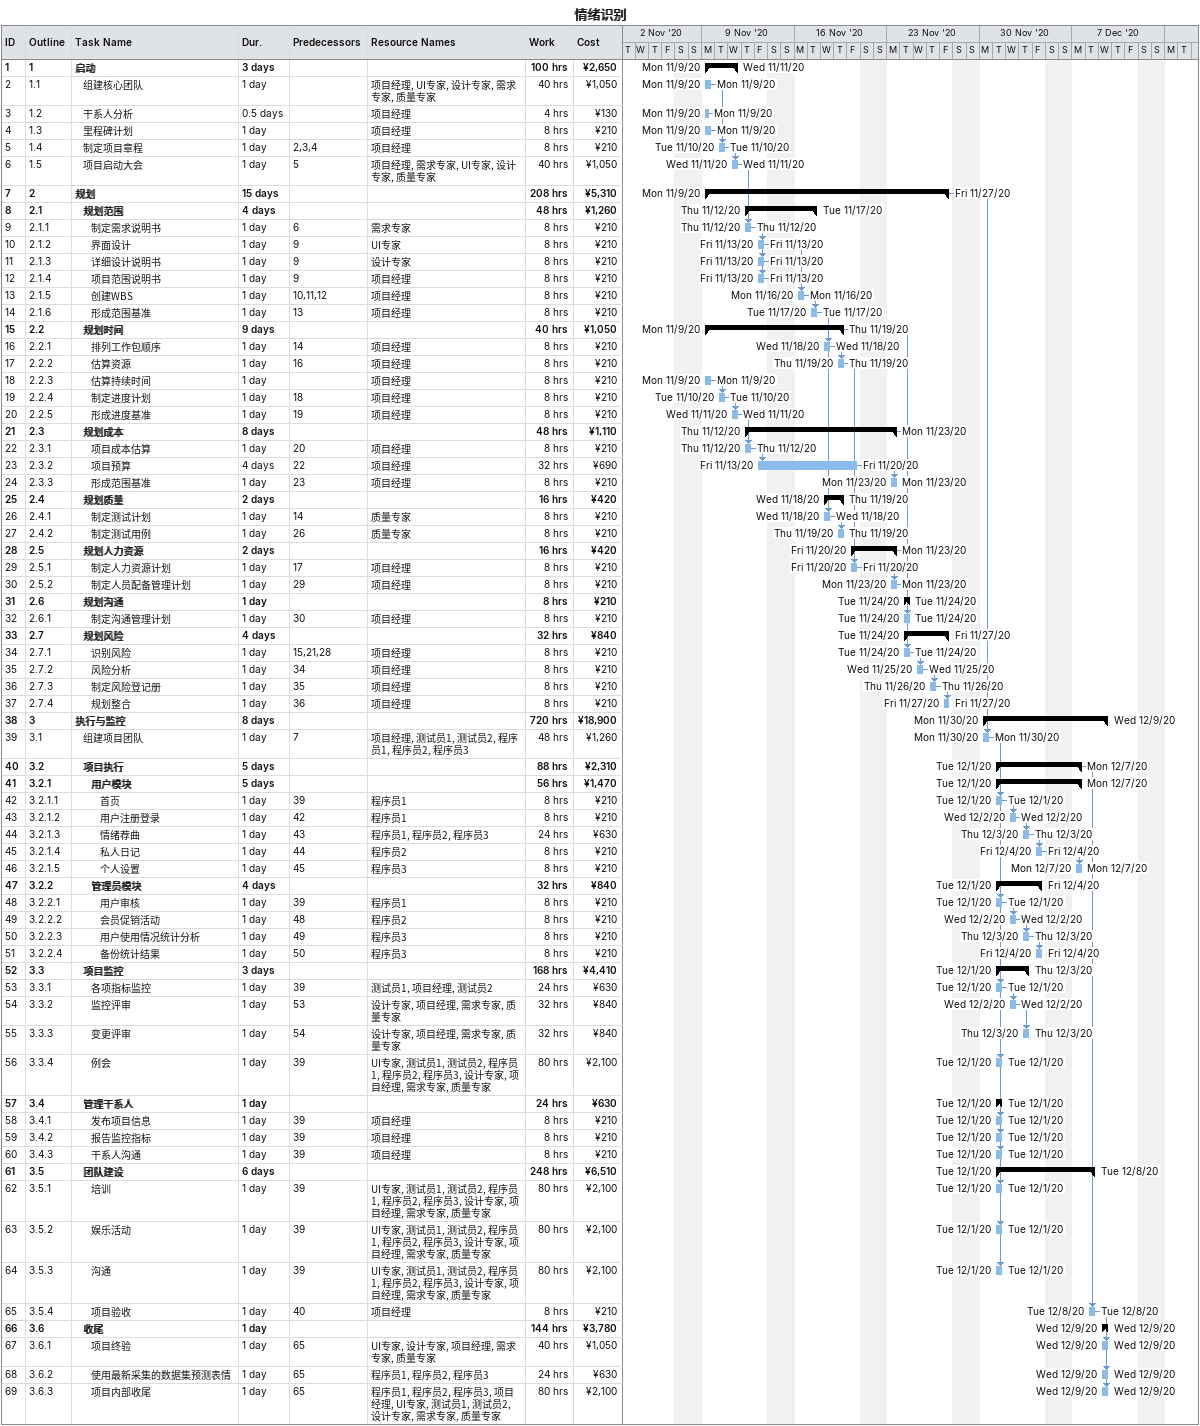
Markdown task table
情绪识别

| ID | WBS | Task | Duration | Start | Finish | Predecessors | Resources | Work (h) | Cost (¥) |
|---|---|---|---|---|---|---|---|---|---|
| 1 | 1 | **启动** | 3d | 2020-11-09 | 2020-11-11 |  |  | 100 | 2650 |
| 2 | 1.1 | 组建核心团队 | 1d | 2020-11-09 | 2020-11-09 |  | 项目经理, UI专家, 设计专家, 需求专家, 质量专家 | 40 | 1050 |
| 3 | 1.2 | 干系人分析 | 0.5d | 2020-11-09 | 2020-11-09 |  | 项目经理 | 4 | 130 |
| 4 | 1.3 | 里程碑计划 | 1d | 2020-11-09 | 2020-11-09 |  | 项目经理 | 8 | 210 |
| 5 | 1.4 | 制定项目章程 | 1d | 2020-11-10 | 2020-11-10 | 2, 3, 4 | 项目经理 | 8 | 210 |
| 6 | 1.5 | 项目启动大会 | 1d | 2020-11-11 | 2020-11-11 | 5 | 项目经理, 需求专家, UI专家, 设计专家, 质量专家 | 40 | 1050 |
| 7 | 2 | **规划** | 15d | 2020-11-09 | 2020-11-27 |  |  | 208 | 5310 |
| 8 | 2.1 | **规划范围** | 4d | 2020-11-12 | 2020-11-17 |  |  | 48 | 1260 |
| 9 | 2.1.1 | 制定需求说明书 | 1d | 2020-11-12 | 2020-11-12 | 6 | 需求专家 | 8 | 210 |
| 10 | 2.1.2 | 界面设计 | 1d | 2020-11-13 | 2020-11-13 | 9 | UI专家 | 8 | 210 |
| 11 | 2.1.3 | 详细设计说明书 | 1d | 2020-11-13 | 2020-11-13 | 9 | 设计专家 | 8 | 210 |
| 12 | 2.1.4 | 项目范围说明书 | 1d | 2020-11-13 | 2020-11-13 | 9 | 项目经理 | 8 | 210 |
| 13 | 2.1.5 | 创建WBS | 1d | 2020-11-16 | 2020-11-16 | 10, 11, 12 | 项目经理 | 8 | 210 |
| 14 | 2.1.6 | 形成范围基准 | 1d | 2020-11-17 | 2020-11-17 | 13 | 项目经理 | 8 | 210 |
| 15 | 2.2 | **规划时间** | 9d | 2020-11-09 | 2020-11-19 |  |  | 40 | 1050 |
| 16 | 2.2.1 | 排列工作包顺序 | 1d | 2020-11-18 | 2020-11-18 | 14 | 项目经理 | 8 | 210 |
| 17 | 2.2.2 | 估算资源 | 1d | 2020-11-19 | 2020-11-19 | 16 | 项目经理 | 8 | 210 |
| 18 | 2.2.3 | 估算持续时间 | 1d | 2020-11-09 | 2020-11-09 |  | 项目经理 | 8 | 210 |
| 19 | 2.2.4 | 制定进度计划 | 1d | 2020-11-10 | 2020-11-10 | 18 | 项目经理 | 8 | 210 |
| 20 | 2.2.5 | 形成进度基准 | 1d | 2020-11-11 | 2020-11-11 | 19 | 项目经理 | 8 | 210 |
| 21 | 2.3 | **规划成本** | 8d | 2020-11-12 | 2020-11-23 |  |  | 48 | 1110 |
| 22 | 2.3.1 | 项目成本估算 | 1d | 2020-11-12 | 2020-11-12 | 20 | 项目经理 | 8 | 210 |
| 23 | 2.3.2 | 项目预算 | 4d | 2020-11-13 | 2020-11-20 | 22 | 项目经理 | 32 | 690 |
| 24 | 2.3.3 | 形成范围基准 | 1d | 2020-11-23 | 2020-11-23 | 23 | 项目经理 | 8 | 210 |
| 25 | 2.4 | **规划质量** | 2d | 2020-11-18 | 2020-11-19 |  |  | 16 | 420 |
| 26 | 2.4.1 | 制定测试计划 | 1d | 2020-11-18 | 2020-11-18 | 14 | 质量专家 | 8 | 210 |
| 27 | 2.4.2 | 制定测试用例 | 1d | 2020-11-19 | 2020-11-19 | 26 | 质量专家 | 8 | 210 |
| 28 | 2.5 | **规划人力资源** | 2d | 2020-11-20 | 2020-11-23 |  |  | 16 | 420 |
| 29 | 2.5.1 | 制定人力资源计划 | 1d | 2020-11-20 | 2020-11-20 | 17 | 项目经理 | 8 | 210 |
| 30 | 2.5.2 | 制定人员配备管理计划 | 1d | 2020-11-23 | 2020-11-23 | 29 | 项目经理 | 8 | 210 |
| 31 | 2.6 | **规划沟通** | 1d | 2020-11-24 | 2020-11-24 |  |  | 8 | 210 |
| 32 | 2.6.1 | 制定沟通管理计划 | 1d | 2020-11-24 | 2020-11-24 | 30 | 项目经理 | 8 | 210 |
| 33 | 2.7 | **规划风险** | 4d | 2020-11-24 | 2020-11-27 |  |  | 32 | 840 |
| 34 | 2.7.1 | 识别风险 | 1d | 2020-11-24 | 2020-11-24 | 15, 21, 28 | 项目经理 | 8 | 210 |
| 35 | 2.7.2 | 风险分析 | 1d | 2020-11-25 | 2020-11-25 | 34 | 项目经理 | 8 | 210 |
| 36 | 2.7.3 | 制定风险登记册 | 1d | 2020-11-26 | 2020-11-26 | 35 | 项目经理 | 8 | 210 |
| 37 | 2.7.4 | 规划整合 | 1d | 2020-11-27 | 2020-11-27 | 36 | 项目经理 | 8 | 210 |
| 38 | 3 | **执行与监控** | 8d | 2020-11-30 | 2020-12-09 |  |  | 720 | 18900 |
| 39 | 3.1 | 组建项目团队 | 1d | 2020-11-30 | 2020-11-30 | 7 | 项目经理, 测试员1, 测试员2, 程序员1, 程序员2, 程序员3 | 48 | 1260 |
| 40 | 3.2 | **项目执行** | 5d | 2020-12-01 | 2020-12-07 |  |  | 88 | 2310 |
| 41 | 3.2.1 | **用户模块** | 5d | 2020-12-01 | 2020-12-07 |  |  | 56 | 1470 |
| 42 | 3.2.1.1 | 首页 | 1d | 2020-12-01 | 2020-12-01 | 39 | 程序员1 | 8 | 210 |
| 43 | 3.2.1.2 | 用户注册登录 | 1d | 2020-12-02 | 2020-12-02 | 42 | 程序员1 | 8 | 210 |
| 44 | 3.2.1.3 | 情绪荐曲 | 1d | 2020-12-03 | 2020-12-03 | 43 | 程序员1, 程序员2, 程序员3 | 24 | 630 |
| 45 | 3.2.1.4 | 私人日记 | 1d | 2020-12-04 | 2020-12-04 | 44 | 程序员2 | 8 | 210 |
| 46 | 3.2.1.5 | 个人设置 | 1d | 2020-12-07 | 2020-12-07 | 45 | 程序员3 | 8 | 210 |
| 47 | 3.2.2 | **管理员模块** | 4d | 2020-12-01 | 2020-12-04 |  |  | 32 | 840 |
| 48 | 3.2.2.1 | 用户审核 | 1d | 2020-12-01 | 2020-12-01 | 39 | 程序员1 | 8 | 210 |
| 49 | 3.2.2.2 | 会员促销活动 | 1d | 2020-12-02 | 2020-12-02 | 48 | 程序员2 | 8 | 210 |
| 50 | 3.2.2.3 | 用户使用情况统计分析 | 1d | 2020-12-03 | 2020-12-03 | 49 | 程序员3 | 8 | 210 |
| 51 | 3.2.2.4 | 备份统计结果 | 1d | 2020-12-04 | 2020-12-04 | 50 | 程序员3 | 8 | 210 |
| 52 | 3.3 | **项目监控** | 3d | 2020-12-01 | 2020-12-03 |  |  | 168 | 4410 |
| 53 | 3.3.1 | 各项指标监控 | 1d | 2020-12-01 | 2020-12-01 | 39 | 测试员1, 项目经理, 测试员2 | 24 | 630 |
| 54 | 3.3.2 | 监控评审 | 1d | 2020-12-02 | 2020-12-02 | 53 | 设计专家, 项目经理, 需求专家, 质量专家 | 32 | 840 |
| 55 | 3.3.3 | 变更评审 | 1d | 2020-12-03 | 2020-12-03 | 54 | 设计专家, 项目经理, 需求专家, 质量专家 | 32 | 840 |
| 56 | 3.3.4 | 例会 | 1d | 2020-12-01 | 2020-12-01 | 39 | UI专家, 测试员1, 测试员2, 程序员1, 程序员2, 程序员3, 设计专家, 项目经理, 需求专家, 质量专家 | 80 | 2100 |
| 57 | 3.4 | **管理干系人** | 1d | 2020-12-01 | 2020-12-01 |  |  | 24 | 630 |
| 58 | 3.4.1 | 发布项目信息 | 1d | 2020-12-01 | 2020-12-01 | 39 | 项目经理 | 8 | 210 |
| 59 | 3.4.2 | 报告监控指标 | 1d | 2020-12-01 | 2020-12-01 | 39 | 项目经理 | 8 | 210 |
| 60 | 3.4.3 | 干系人沟通 | 1d | 2020-12-01 | 2020-12-01 | 39 | 项目经理 | 8 | 210 |
| 61 | 3.5 | **团队建设** | 6d | 2020-12-01 | 2020-12-08 |  |  | 248 | 6510 |
| 62 | 3.5.1 | 培训 | 1d | 2020-12-01 | 2020-12-01 | 39 | UI专家, 测试员1, 测试员2, 程序员1, 程序员2, 程序员3, 设计专家, 项目经理, 需求专家, 质量专家 | 80 | 2100 |
| 63 | 3.5.2 | 娱乐活动 | 1d | 2020-12-01 | 2020-12-01 | 39 | UI专家, 测试员1, 测试员2, 程序员1, 程序员2, 程序员3, 设计专家, 项目经理, 需求专家, 质量专家 | 80 | 2100 |
| 64 | 3.5.3 | 沟通 | 1d | 2020-12-01 | 2020-12-01 | 39 | UI专家, 测试员1, 测试员2, 程序员1, 程序员2, 程序员3, 设计专家, 项目经理, 需求专家, 质量专家 | 80 | 2100 |
| 65 | 3.5.4 | 项目验收 | 1d | 2020-12-08 | 2020-12-08 | 40 | 项目经理 | 8 | 210 |
| 66 | 3.6 | **收尾** | 1d | 2020-12-09 | 2020-12-09 |  |  | 144 | 3780 |
| 67 | 3.6.1 | 项目终验 | 1d | 2020-12-09 | 2020-12-09 | 65 | UI专家, 设计专家, 项目经理, 需求专家, 质量专家 | 40 | 1050 |
| 68 | 3.6.2 | 使用最新采集的数据集预测表情 | 1d | 2020-12-09 | 2020-12-09 | 65 | 程序员1, 程序员2, 程序员3 | 24 | 630 |
| 69 | 3.6.3 | 项目内部收尾 | 1d | 2020-12-09 | 2020-12-09 | 65 | 程序员1, 程序员2, 程序员3, 项目经理, UI专家, 测试员1, 测试员2, 设计专家, 需求专家, 质量专家 | 80 | 2100 |
